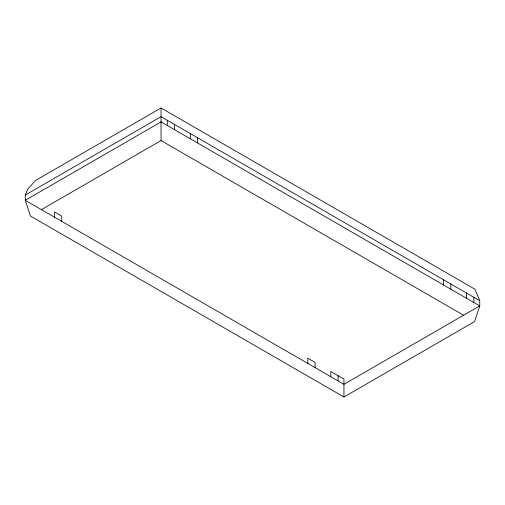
<?xml version="1.0" encoding="UTF-8"?>
<svg xmlns="http://www.w3.org/2000/svg" width="505" height="505" viewBox="0 0 505 505"><rect width="100%" height="100%" fill="white"/><g stroke="black" fill="none" stroke-linecap="round" stroke-linejoin="round"><path stroke-width="0.76" d="M25.25 195.075L27.693 189.331L35.407 180.537L161.051 107.994L474.864 289.176L479.75 300.671L479.75 305.897L474.586 321.584L343.949 397.006L30.414 215.989L25.25 200.308L25.25 195.075L161.051 116.674L479.75 300.671M41.296 209.701L161.051 140.56L463.659 315.272M473.867 297.275L473.867 302.501M466.62 293.096L466.62 298.322M450.87 283.999L450.87 289.226M443.624 279.814L443.624 285.041M343.949 397.006L343.949 379.078L330.819 371.497L330.819 376.724M338.066 375.682L338.066 380.909M315.07 367.627L315.07 362.401L307.823 358.222L307.823 363.448M197.537 137.739L197.537 142.965M190.297 133.56L190.297 138.787M174.541 124.464L174.541 129.69M167.3 120.278L167.3 125.505M161.051 107.994L161.051 140.56M61.736 221.373L61.736 216.146L54.496 211.961L54.496 217.188M161.051 121.901L25.25 200.308L343.949 384.305L479.75 305.897L161.051 121.901"/></g></svg>
